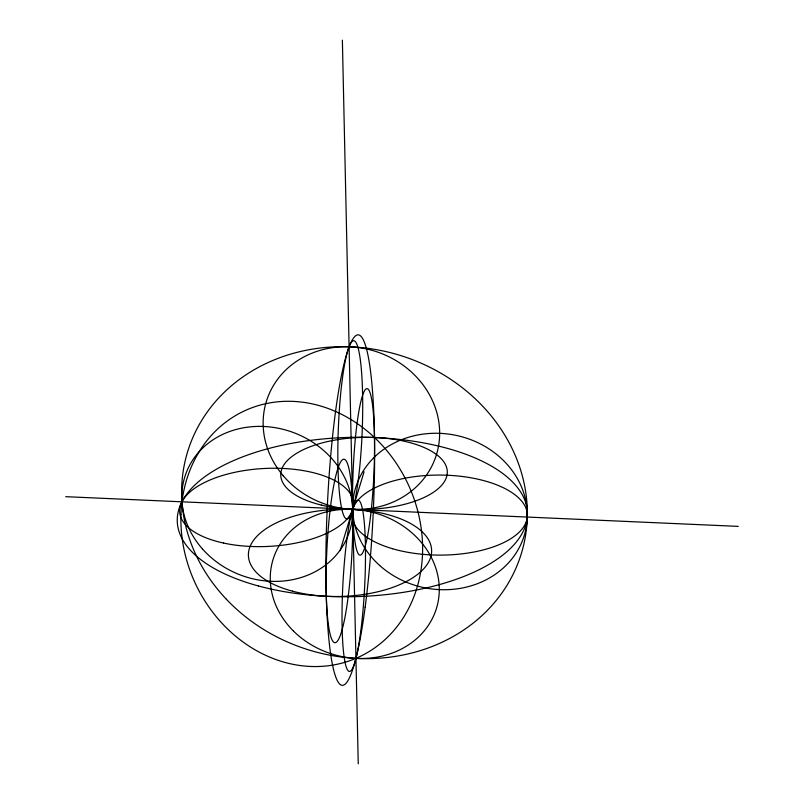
<?xml version="1.0" encoding="UTF-8"?>
<svg xmlns="http://www.w3.org/2000/svg" width="804" height="804" viewBox="0 0 804 804"><rect width="100%" height="100%" fill="white"/><g stroke="black" fill="none" stroke-linecap="round" stroke-linejoin="round"><path stroke-width="1.21" d="M340.132 550.639L364.071 471.797M65.747 496.681L738.253 526.379M342.373 40.2L358.252 763.8M223.542 543.052A87.003 39.014 -2.8 0 0 353.489 503.746A87.003 39.014 -2.8 0 0 222.668 475.445A87.003 39.014 -2.8 0 0 223.542 543.052M292.415 591.151A91.636 43.597 -1.6 0 0 431.597 551.785A91.636 43.597 -1.6 0 0 296.043 515.545A91.636 43.597 -1.6 0 0 292.415 591.151M392.563 548.74A87.767 40.019 0.2 0 0 527.293 517.062A87.767 40.019 0.2 0 0 398.955 479.506A87.767 40.019 0.2 0 0 392.563 548.74M358.403 479.013A89.204 11.97 -87.8 0 0 354.403 340.866A89.204 11.97 -87.8 0 0 338.052 469.616A89.204 11.97 -87.8 0 0 358.403 479.013M360.755 631.301A85.726 10.924 -87.1 0 0 358.453 500.239A85.726 10.924 -87.1 0 0 342.092 625.854A85.726 10.924 -87.1 0 0 360.755 631.301M321.359 505.073A83.294 36.069 -1.1 0 0 447.295 472.662A83.294 36.069 -1.1 0 0 323.409 442.572A83.294 36.069 -1.1 0 0 321.359 505.073M293.44 631.019A85.294 73.737 15.5 0 0 435.808 610.387A85.294 73.737 15.5 0 0 335.067 510.218A85.294 73.737 15.5 0 0 293.44 631.019M283.179 475.697A89.123 80.42 18.7 0 0 434.019 461.416A89.123 80.42 18.7 0 0 336.997 347.157A89.123 80.42 18.7 0 0 283.179 475.697M347.519 601.573A91.817 12.593 -87.2 0 0 344.604 459.416A91.817 12.593 -87.2 0 0 326.183 591.865A91.817 12.593 -87.2 0 0 347.519 601.573M370.604 515.776A83.314 10.432 -87.6 0 0 367.327 388.664A83.314 10.432 -87.6 0 0 352.715 511.133A83.314 10.432 -87.6 0 0 370.604 515.776M379.659 565.453A87.706 77.817 11.6 0 0 524.831 533.575A87.706 77.817 11.6 0 0 415.467 435.456A87.706 77.817 11.6 0 0 379.659 565.453M202.417 548.901A86.802 75.998 21.3 0 0 347.861 536.067A86.802 75.998 21.3 0 0 251.441 426.743A86.802 75.998 21.3 0 0 202.417 548.901M226.386 599.261A174.458 154.187 16.8 0 0 519.052 560.398A174.458 154.187 16.8 0 0 318.012 348.303A174.458 154.187 16.8 0 0 226.386 599.261M258.516 585.985A175.121 79.676 -1.3 0 0 527.293 517.062A175.121 79.676 -1.3 0 0 271.28 447.828A175.121 79.676 -1.3 0 0 258.516 585.985M365.137 607.211A175.383 23.075 -87.4 0 0 359.488 335.198A175.383 23.075 -87.4 0 0 326.072 587.724A175.383 23.075 -87.4 0 0 365.137 607.211M180.96 514.64A135.725 117.384 65 0 0 358.504 657.21A135.725 117.384 65 0 0 365.79 429.919A135.725 117.384 65 0 0 180.96 514.64"/></g></svg>
